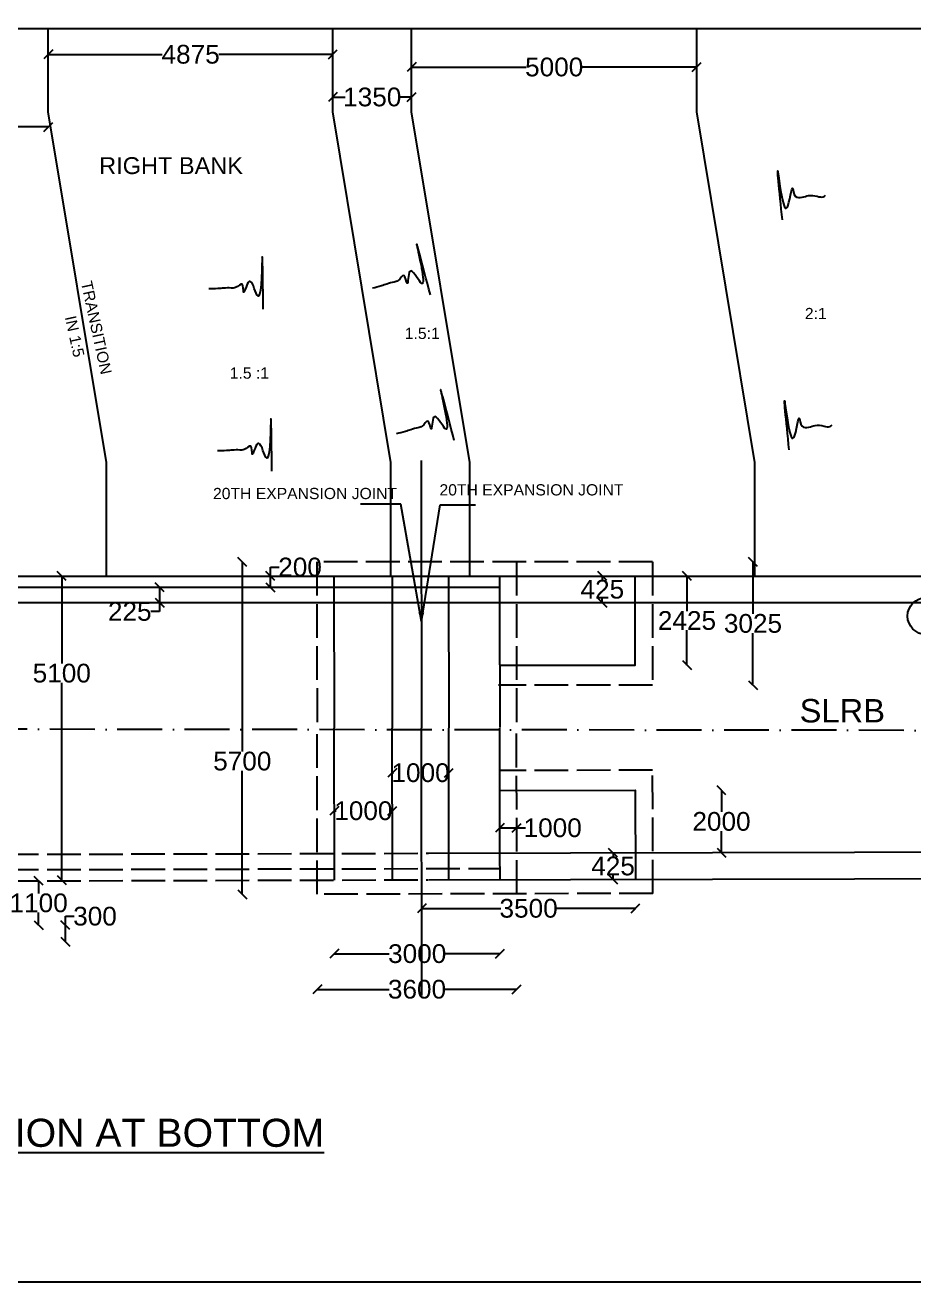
# Model space of a CAD drawing. Header units: millimetres. Extents: x 5124 to 3235262, y 2311 to 45960846.
# Drawn here: x 3210320 to 3219812, y 45929762 to 45943181 of the extents above; entities that cross this region are included whole.
import ezdxf

# ---------------------------------------------------------------- set-up
doc = ezdxf.new("R2010")
doc.units = ezdxf.units.MM
doc.header["$MEASUREMENT"] = 0
doc.linetypes.add('ACAD_ISO02W100', pattern=[15, 12, -3])
doc.linetypes.add('ACAD_ISO10W100', pattern=[18, 12, -3, 0, -3])
for name, color, linetype in [('DIMENSION', 7, 'Continuous'), ('DRAWING', 7, 'Continuous'), ('TEXT', 7, 'Continuous')]:
    doc.layers.add(name, color=color, linetype=linetype)
doc.styles.get("Standard").update_dxf_attribs({"font": 'arial.ttf', "height": 200})
doc.dimstyles.get("Standard").update_dxf_attribs({"dimtxt": 200, "dimasz": 110, "dimexe": 0.18, "dimexo": 0.0625, "dimgap": 0.09, "dimtad": 0, "dimtih": 1, "dimtoh": 1, "dimdec": 0, "dimzin": 0, "dimdsep": 46, "dimtxsty": 'Standard', "dimblk": 'OBLIQUE', "dimcen": 0.09, "dimse1": 1, "dimse2": 1, "dimadec": 0, "dimazin": 0, "dimtfac": 1, "dimtdec": 0, "dimtofl": 0, "dimtmove": 0, "dimatfit": 3, "dimfxl": 1, "dimtolj": 1, "dimtzin": 0, "dimarcsym": 0})

# ---------------------------------------------------------------- blocks, each defined once
blk = doc.blocks.new('_Oblique')
at = {"color": 0, "linetype": 'ByBlock', "lineweight": -2}
blk.add_line((-0.5, -0.5), (0.5, 0.5), dxfattribs=at)
blk = doc.blocks.new('*D88')
at = {"layer": 'Defpoints', "color": 0, "transparency": 16777216}
for p in [(3214447, 45942733), (3214447, 45942698), (3217492, 45942698)]:
    blk.add_point(p, dxfattribs=at)
at = {"layer": 'DRAWING', "color": 0, "lineweight": -2, "transparency": 16777216}
for p, q in [((3214447, 45942733), (3215671, 45942733)), ((3217492, 45942733), (3216268, 45942733))]:
    blk.add_line(p, q, dxfattribs=at)
at = {"layer": 'DRAWING', "color": 0, "lineweight": -2, "transparency": 16777216, "xscale": 95, "yscale": 95, "zscale": 95, "rotation": 180}
blk.add_blockref('_Oblique', (3214447, 45942733), dxfattribs=at)
at = {"layer": 'DRAWING', "color": 0, "lineweight": -2, "transparency": 16777216, "xscale": 95, "yscale": 95, "zscale": 95}
blk.add_blockref('_Oblique', (3217492, 45942733), dxfattribs=at)
at = {"layer": 'DRAWING', "color": 0, "transparency": 16777216, "insert": (3215970, 45942733), "char_height": 200, "attachment_point": 5}
blk.add_mtext('\\A1;5000', dxfattribs=at)
blk = doc.blocks.new('*D89')
at = {"layer": 'Defpoints', "color": 0, "transparency": 16777216}
for p in [(3213606, 45942413), (3213606, 45942413), (3214447, 45942413)]:
    blk.add_point(p, dxfattribs=at)
at = {"layer": 'DRAWING', "color": 0, "lineweight": -2, "transparency": 16777216}
for p, q in [((3213606, 45942413), (3213738, 45942413)), ((3214447, 45942413), (3214316, 45942413))]:
    blk.add_line(p, q, dxfattribs=at)
at = {"layer": 'DRAWING', "color": 0, "lineweight": -2, "transparency": 16777216, "xscale": 95, "yscale": 95, "zscale": 95, "rotation": 180}
blk.add_blockref('_Oblique', (3213606, 45942413), dxfattribs=at)
at = {"layer": 'DRAWING', "color": 0, "lineweight": -2, "transparency": 16777216, "xscale": 95, "yscale": 95, "zscale": 95}
blk.add_blockref('_Oblique', (3214447, 45942413), dxfattribs=at)
at = {"layer": 'DRAWING', "color": 0, "transparency": 16777216, "insert": (3214027, 45942413), "char_height": 200, "attachment_point": 5}
blk.add_mtext('\\A1;1350', dxfattribs=at)
blk = doc.blocks.new('*D90')
at = {"layer": 'Defpoints', "color": 0, "transparency": 16777216}
for p in [(3210567, 45942919), (3213606, 45942919), (3213606, 45942869)]:
    blk.add_point(p, dxfattribs=at)
at = {"layer": 'DRAWING', "color": 0, "lineweight": -2, "transparency": 16777216}
for p, q in [((3210567, 45942869), (3211783, 45942869)), ((3213606, 45942869), (3212390, 45942869))]:
    blk.add_line(p, q, dxfattribs=at)
at = {"layer": 'DRAWING', "color": 0, "lineweight": -2, "transparency": 16777216, "xscale": 95, "yscale": 95, "zscale": 95, "rotation": 180}
blk.add_blockref('_Oblique', (3210567, 45942869), dxfattribs=at)
at = {"layer": 'DRAWING', "color": 0, "lineweight": -2, "transparency": 16777216, "xscale": 95, "yscale": 95, "zscale": 95}
blk.add_blockref('_Oblique', (3213606, 45942869), dxfattribs=at)
at = {"layer": 'DRAWING', "color": 0, "transparency": 16777216, "insert": (3212087, 45942869), "char_height": 200, "attachment_point": 5}
blk.add_mtext('\\A1;4875', dxfattribs=at)
blk = doc.blocks.new('*D91')
at = {"layer": 'Defpoints', "color": 0, "transparency": 16777216}
for p in [(3217020, 45937450), (3218093, 45937450), (3217020, 45936134)]:
    blk.add_point(p, dxfattribs=at)
at = {"layer": 'DRAWING', "color": 0, "lineweight": -2, "transparency": 16777216}
for p, q in [((3218093, 45937450), (3218093, 45936894)), ((3218093, 45936134), (3218093, 45936690))]:
    blk.add_line(p, q, dxfattribs=at)
at = {"layer": 'DRAWING', "color": 0, "lineweight": -2, "transparency": 16777216, "xscale": 95, "yscale": 95, "zscale": 95}
for p, rotation in [((3218093, 45937450), 90), ((3218093, 45936134), 270)]:
    blk.add_blockref('_Oblique', p, dxfattribs=dict(at, rotation=rotation))
at = {"layer": 'DRAWING', "color": 0, "transparency": 16777216, "insert": (3218093, 45936792), "char_height": 200, "attachment_point": 5}
blk.add_mtext('\\A1;3025', dxfattribs=at)
blk = doc.blocks.new('*D92')
at = {"layer": 'Defpoints', "color": 0, "transparency": 16777216}
for p in [(3217293, 45937299), (3216835, 45936348), (3217388, 45936348)]:
    blk.add_point(p, dxfattribs=at)
at = {"layer": 'DRAWING', "color": 0, "lineweight": -2, "transparency": 16777216}
for p, q in [((3217388, 45937299), (3217388, 45936925)), ((3217388, 45936348), (3217388, 45936721))]:
    blk.add_line(p, q, dxfattribs=at)
at = {"layer": 'DRAWING', "color": 0, "lineweight": -2, "transparency": 16777216, "xscale": 95, "yscale": 95, "zscale": 95}
for p, rotation in [((3217388, 45937299), 90), ((3217388, 45936348), 270)]:
    blk.add_blockref('_Oblique', p, dxfattribs=dict(at, rotation=rotation))
at = {"layer": 'DRAWING', "color": 0, "transparency": 16777216, "insert": (3217388, 45936823), "char_height": 200, "attachment_point": 5}
blk.add_mtext('\\A1;2425', dxfattribs=at)
blk = doc.blocks.new('*D93')
at = {"layer": 'Defpoints', "color": 0, "transparency": 16777216}
for p in [(3216484, 45937299), (3216590, 45937299), (3216590, 45937015)]:
    blk.add_point(p, dxfattribs=at)
at = {"layer": 'DRAWING', "color": 0, "lineweight": -2, "transparency": 16777216}
for p, q in [((3216484, 45937299), (3216484, 45937259)), ((3216484, 45937015), (3216484, 45937055))]:
    blk.add_line(p, q, dxfattribs=at)
at = {"layer": 'DRAWING', "color": 0, "lineweight": -2, "transparency": 16777216, "xscale": 95, "yscale": 95, "zscale": 95}
for p, rotation in [((3216484, 45937299), 90), ((3216484, 45937015), 270)]:
    blk.add_blockref('_Oblique', p, dxfattribs=dict(at, rotation=rotation))
at = {"layer": 'DRAWING', "color": 0, "transparency": 16777216, "insert": (3216484, 45937157), "char_height": 200, "attachment_point": 5}
blk.add_mtext('\\A1;425', dxfattribs=at)
blk = doc.blocks.new('*D94')
at = {"layer": 'Defpoints', "color": 0, "transparency": 16777216}
for p in [(3216836, 45935012), (3217757, 45935012), (3216838, 45934345)]:
    blk.add_point(p, dxfattribs=at)
at = {"layer": 'DRAWING', "color": 0, "lineweight": -2, "transparency": 16777216}
for p, q in [((3217757, 45935012), (3217757, 45934780)), ((3217757, 45934345), (3217757, 45934576))]:
    blk.add_line(p, q, dxfattribs=at)
at = {"layer": 'DRAWING', "color": 0, "lineweight": -2, "transparency": 16777216, "xscale": 95, "yscale": 95, "zscale": 95}
for p, rotation in [((3217757, 45935012), 90), ((3217757, 45934345), 270)]:
    blk.add_blockref('_Oblique', p, dxfattribs=dict(at, rotation=rotation))
at = {"layer": 'DRAWING', "color": 0, "transparency": 16777216, "insert": (3217757, 45934678), "char_height": 200, "attachment_point": 5}
blk.add_mtext('\\A1;2000', dxfattribs=at)
blk = doc.blocks.new('*D95')
at = {"layer": 'Defpoints', "color": 0, "transparency": 16777216}
for p in [(3215390, 45934610), (3215570, 45934610), (3215570, 45934610)]:
    blk.add_point(p, dxfattribs=at)
at = {"layer": 'DRAWING', "color": 0, "lineweight": -2, "transparency": 16777216}
for p, q in [((3215390, 45934610), (3215570, 45934610)), ((3215570, 45934610), (3215665, 45934610))]:
    blk.add_line(p, q, dxfattribs=at)
at = {"layer": 'DRAWING', "color": 0, "lineweight": -2, "transparency": 16777216, "xscale": 95, "yscale": 95, "zscale": 95, "rotation": 180}
blk.add_blockref('_Oblique', (3215390, 45934610), dxfattribs=at)
at = {"layer": 'DRAWING', "color": 0, "lineweight": -2, "transparency": 16777216, "xscale": 95, "yscale": 95, "zscale": 95}
blk.add_blockref('_Oblique', (3215570, 45934610), dxfattribs=at)
at = {"layer": 'DRAWING', "color": 0, "transparency": 16777216, "insert": (3215954, 45934610), "char_height": 200, "attachment_point": 5}
blk.add_mtext('\\A1;1000', dxfattribs=at)
blk = doc.blocks.new('*D96')
at = {"layer": 'Defpoints', "color": 0, "transparency": 16777216}
for p in [(3214242, 45935197), (3214845, 45935198), (3214845, 45935198)]:
    blk.add_point(p, dxfattribs=at)
at = {"layer": 'DRAWING', "color": 0, "lineweight": -2, "transparency": 16777216}
for p, q in [((3214242, 45935198), (3214254, 45935198)), ((3214845, 45935198), (3214832, 45935198))]:
    blk.add_line(p, q, dxfattribs=at)
at = {"layer": 'DRAWING', "color": 0, "lineweight": -2, "transparency": 16777216, "xscale": 95, "yscale": 95, "zscale": 95, "rotation": 180}
blk.add_blockref('_Oblique', (3214242, 45935198), dxfattribs=at)
at = {"layer": 'DRAWING', "color": 0, "lineweight": -2, "transparency": 16777216, "xscale": 95, "yscale": 95, "zscale": 95}
blk.add_blockref('_Oblique', (3214845, 45935198), dxfattribs=at)
at = {"layer": 'DRAWING', "color": 0, "transparency": 16777216, "insert": (3214543, 45935198), "char_height": 200, "attachment_point": 5}
blk.add_mtext('\\A1;1000', dxfattribs=at)
blk = doc.blocks.new('*D97')
at = {"layer": 'Defpoints', "color": 0, "transparency": 16777216}
for p in [(3213621, 45934792), (3213621, 45934792), (3214242, 45934792)]:
    blk.add_point(p, dxfattribs=at)
at = {"layer": 'DRAWING', "color": 0, "lineweight": -2, "transparency": 16777216}
for p, q in [((3213621, 45934792), (3213643, 45934792)), ((3214242, 45934792), (3214221, 45934792))]:
    blk.add_line(p, q, dxfattribs=at)
at = {"layer": 'DRAWING', "color": 0, "lineweight": -2, "transparency": 16777216, "xscale": 95, "yscale": 95, "zscale": 95, "rotation": 180}
blk.add_blockref('_Oblique', (3213621, 45934792), dxfattribs=at)
at = {"layer": 'DRAWING', "color": 0, "lineweight": -2, "transparency": 16777216, "xscale": 95, "yscale": 95, "zscale": 95}
blk.add_blockref('_Oblique', (3214242, 45934792), dxfattribs=at)
at = {"layer": 'DRAWING', "color": 0, "transparency": 16777216, "insert": (3213932, 45934792), "char_height": 200, "attachment_point": 5}
blk.add_mtext('\\A1;1000', dxfattribs=at)
blk = doc.blocks.new('*D98')
at = {"layer": 'Defpoints', "color": 0, "transparency": 16777216}
for p in [(3214556, 45934055), (3216839, 45934061), (3214556, 45933750)]:
    blk.add_point(p, dxfattribs=at)
at = {"layer": 'DRAWING', "color": 0, "lineweight": -2, "transparency": 16777216}
for p, q in [((3214556, 45933750), (3215399, 45933750)), ((3216839, 45933750), (3215995, 45933750))]:
    blk.add_line(p, q, dxfattribs=at)
at = {"layer": 'DRAWING', "color": 0, "lineweight": -2, "transparency": 16777216, "xscale": 95, "yscale": 95, "zscale": 95, "rotation": 180}
blk.add_blockref('_Oblique', (3214556, 45933750), dxfattribs=at)
at = {"layer": 'DRAWING', "color": 0, "lineweight": -2, "transparency": 16777216, "xscale": 95, "yscale": 95, "zscale": 95}
blk.add_blockref('_Oblique', (3216839, 45933750), dxfattribs=at)
at = {"layer": 'DRAWING', "color": 0, "transparency": 16777216, "insert": (3215697, 45933750), "char_height": 200, "attachment_point": 5}
blk.add_mtext('\\A1;3500', dxfattribs=at)
blk = doc.blocks.new('*D99')
at = {"layer": 'Defpoints', "color": 0, "transparency": 16777216}
for p in [(3213622, 45934053), (3215391, 45934057), (3213622, 45933266)]:
    blk.add_point(p, dxfattribs=at)
at = {"layer": 'DRAWING', "color": 0, "lineweight": -2, "transparency": 16777216}
for p, q in [((3213622, 45933266), (3214208, 45933266)), ((3215391, 45933266), (3214805, 45933266))]:
    blk.add_line(p, q, dxfattribs=at)
at = {"layer": 'DRAWING', "color": 0, "lineweight": -2, "transparency": 16777216, "xscale": 95, "yscale": 95, "zscale": 95, "rotation": 180}
blk.add_blockref('_Oblique', (3213622, 45933266), dxfattribs=at)
at = {"layer": 'DRAWING', "color": 0, "lineweight": -2, "transparency": 16777216, "xscale": 95, "yscale": 95, "zscale": 95}
blk.add_blockref('_Oblique', (3215391, 45933266), dxfattribs=at)
at = {"layer": 'DRAWING', "color": 0, "transparency": 16777216, "insert": (3214507, 45933266), "char_height": 200, "attachment_point": 5}
blk.add_mtext('\\A1;3000', dxfattribs=at)
blk = doc.blocks.new('*D100')
at = {"layer": 'Defpoints', "color": 0, "transparency": 16777216}
for p in [(3213440, 45933901), (3215570, 45933906), (3213440, 45932886)]:
    blk.add_point(p, dxfattribs=at)
at = {"layer": 'DRAWING', "color": 0, "lineweight": -2, "transparency": 16777216}
for p, q in [((3213440, 45932886), (3214207, 45932886)), ((3215570, 45932886), (3214803, 45932886))]:
    blk.add_line(p, q, dxfattribs=at)
at = {"layer": 'DRAWING', "color": 0, "lineweight": -2, "transparency": 16777216, "xscale": 95, "yscale": 95, "zscale": 95, "rotation": 180}
blk.add_blockref('_Oblique', (3213440, 45932886), dxfattribs=at)
at = {"layer": 'DRAWING', "color": 0, "lineweight": -2, "transparency": 16777216, "xscale": 95, "yscale": 95, "zscale": 95}
blk.add_blockref('_Oblique', (3215570, 45932886), dxfattribs=at)
at = {"layer": 'DRAWING', "color": 0, "transparency": 16777216, "insert": (3214505, 45932886), "char_height": 200, "attachment_point": 5}
blk.add_mtext('\\A1;3600', dxfattribs=at)
blk = doc.blocks.new('*D101')
at = {"layer": 'Defpoints', "color": 0, "transparency": 16777216}
for p in [(3216599, 45934344), (3216667, 45934344), (3216668, 45934060)]:
    blk.add_point(p, dxfattribs=at)
at = {"layer": 'DRAWING', "color": 0, "lineweight": -2, "transparency": 16777216}
for p, q in [((3216599, 45934344), (3216599, 45934304)), ((3216599, 45934060), (3216599, 45934100))]:
    blk.add_line(p, q, dxfattribs=at)
at = {"layer": 'DRAWING', "color": 0, "lineweight": -2, "transparency": 16777216, "xscale": 95, "yscale": 95, "zscale": 95}
for p, rotation in [((3216599, 45934344), 90), ((3216599, 45934060), 270)]:
    blk.add_blockref('_Oblique', p, dxfattribs=dict(at, rotation=rotation))
at = {"layer": 'DRAWING', "color": 0, "transparency": 16777216, "insert": (3216599, 45934202), "char_height": 200, "attachment_point": 5}
blk.add_mtext('\\A1;425', dxfattribs=at)
blk = doc.blocks.new('*D102')
at = {"layer": 'Defpoints', "color": 0, "transparency": 16777216}
for p in [(3213850, 45937299), (3210711, 45934053), (3213787, 45934053)]:
    blk.add_point(p, dxfattribs=at)
at = {"layer": 'DRAWING', "color": 0, "lineweight": -2, "transparency": 16777216}
for p, q in [((3210711, 45937299), (3210711, 45936364)), ((3210711, 45934053), (3210711, 45936159))]:
    blk.add_line(p, q, dxfattribs=at)
at = {"layer": 'DRAWING', "color": 0, "lineweight": -2, "transparency": 16777216, "xscale": 95, "yscale": 95, "zscale": 95}
for p, rotation in [((3210711, 45937299), 90), ((3210711, 45934053), 270)]:
    blk.add_blockref('_Oblique', p, dxfattribs=dict(at, rotation=rotation))
at = {"layer": 'DRAWING', "color": 0, "transparency": 16777216, "insert": (3210711, 45936261), "char_height": 200, "attachment_point": 5}
blk.add_mtext('\\A1;5100', dxfattribs=at)
blk = doc.blocks.new('*D103')
at = {"layer": 'Defpoints', "color": 0, "transparency": 16777216}
for p in [(3212877, 45937299), (3212939, 45937299), (3212877, 45937178)]:
    blk.add_point(p, dxfattribs=at)
at = {"layer": 'DRAWING', "color": 0, "lineweight": -2, "transparency": 16777216}
for p, q in [((3212939, 45937299), (3212939, 45937394)), ((3212939, 45937394), (3213034, 45937394)), ((3212939, 45937178), (3212939, 45937299))]:
    blk.add_line(p, q, dxfattribs=at)
at = {"layer": 'DRAWING', "color": 0, "lineweight": -2, "transparency": 16777216, "xscale": 95, "yscale": 95, "zscale": 95}
for p, rotation in [((3212939, 45937299), 90), ((3212939, 45937178), 270)]:
    blk.add_blockref('_Oblique', p, dxfattribs=dict(at, rotation=rotation))
at = {"layer": 'DRAWING', "color": 0, "transparency": 16777216, "insert": (3213256, 45937394), "char_height": 200, "attachment_point": 5}
blk.add_mtext('\\A1;200', dxfattribs=at)
blk = doc.blocks.new('*D104')
at = {"layer": 'Defpoints', "color": 0, "transparency": 16777216}
for p in [(3213435, 45937450), (3212639, 45933901), (3213440, 45933901)]:
    blk.add_point(p, dxfattribs=at)
at = {"layer": 'DRAWING', "color": 0, "lineweight": -2, "transparency": 16777216}
for p, q in [((3212639, 45937450), (3212639, 45935425)), ((3212639, 45933901), (3212639, 45935220))]:
    blk.add_line(p, q, dxfattribs=at)
at = {"layer": 'DRAWING', "color": 0, "lineweight": -2, "transparency": 16777216, "xscale": 95, "yscale": 95, "zscale": 95}
for p, rotation in [((3212639, 45937450), 90), ((3212639, 45933901), 270)]:
    blk.add_blockref('_Oblique', p, dxfattribs=dict(at, rotation=rotation))
at = {"layer": 'DRAWING', "color": 0, "transparency": 16777216, "insert": (3212639, 45935322), "char_height": 200, "attachment_point": 5}
blk.add_mtext('\\A1;5700', dxfattribs=at)
blk = doc.blocks.new('*D105')
at = {"layer": 'Defpoints', "color": 0, "transparency": 16777216}
for p in [(3211818, 45937178), (3211756, 45937015), (3211818, 45937015)]:
    blk.add_point(p, dxfattribs=at)
at = {"layer": 'DRAWING', "color": 0, "lineweight": -2, "transparency": 16777216}
for p, q in [((3211756, 45937178), (3211756, 45937015)), ((3211756, 45936920), (3211661, 45936920)), ((3211756, 45937015), (3211756, 45936920))]:
    blk.add_line(p, q, dxfattribs=at)
at = {"layer": 'DRAWING', "color": 0, "lineweight": -2, "transparency": 16777216, "xscale": 95, "yscale": 95, "zscale": 95}
for p, rotation in [((3211756, 45937178), 90), ((3211756, 45937015), 270)]:
    blk.add_blockref('_Oblique', p, dxfattribs=dict(at, rotation=rotation))
at = {"layer": 'DRAWING', "color": 0, "transparency": 16777216, "insert": (3211437, 45936920), "char_height": 200, "attachment_point": 5}
blk.add_mtext('\\A1;225', dxfattribs=at)
blk = doc.blocks.new('*D60')
at = {"layer": 'Defpoints', "color": 0, "transparency": 16777216}
for p in [(3210750, 45933571), (3210750, 45933571), (3210750, 45933396)]:
    blk.add_point(p, dxfattribs=at)
at = {"layer": 'DRAWING', "color": 0, "lineweight": -2, "transparency": 16777216}
for p, q in [((3210750, 45933571), (3210750, 45933666)), ((3210750, 45933666), (3210845, 45933666)), ((3210750, 45933396), (3210750, 45933571))]:
    blk.add_line(p, q, dxfattribs=at)
at = {"layer": 'DRAWING', "color": 0, "lineweight": -2, "transparency": 16777216, "xscale": 95, "yscale": 95, "zscale": 95}
for p, rotation in [((3210750, 45933571), 90), ((3210750, 45933396), 270)]:
    blk.add_blockref('_Oblique', p, dxfattribs=dict(at, rotation=rotation))
at = {"layer": 'DRAWING', "color": 0, "transparency": 16777216, "insert": (3211066, 45933666), "char_height": 200, "attachment_point": 5}
blk.add_mtext('\\A1;300', dxfattribs=at)
blk = doc.blocks.new('*D61')
at = {"layer": 'Defpoints', "color": 0, "transparency": 16777216}
for p in [(3210464, 45934045), (3210750, 45934045), (3210750, 45933571)]:
    blk.add_point(p, dxfattribs=at)
at = {"layer": 'DRAWING', "color": 0, "lineweight": -2, "transparency": 16777216}
for p, q in [((3210464, 45934045), (3210464, 45933910)), ((3210464, 45933571), (3210464, 45933706))]:
    blk.add_line(p, q, dxfattribs=at)
at = {"layer": 'DRAWING', "color": 0, "lineweight": -2, "transparency": 16777216, "xscale": 95, "yscale": 95, "zscale": 95}
for p, rotation in [((3210464, 45934045), 90), ((3210464, 45933571), 270)]:
    blk.add_blockref('_Oblique', p, dxfattribs=dict(at, rotation=rotation))
at = {"layer": 'DRAWING', "color": 0, "transparency": 16777216, "insert": (3210464, 45933808), "char_height": 200, "attachment_point": 5}
blk.add_mtext('\\A1;1100', dxfattribs=at)
blk = doc.blocks.new('*D62')
at = {"layer": 'Defpoints', "color": 0, "transparency": 16777216}
for p in [(3203333, 45942919), (3210567, 45942919), (3210567, 45942094)]:
    blk.add_point(p, dxfattribs=at)
at = {"layer": 'DRAWING', "color": 0, "lineweight": -2, "transparency": 16777216}
for p, q in [((3203333, 45942094), (3206376, 45942094)), ((3210567, 45942094), (3207110, 45942094))]:
    blk.add_line(p, q, dxfattribs=at)
at = {"layer": 'DRAWING', "color": 0, "lineweight": -2, "transparency": 16777216, "xscale": 95, "yscale": 95, "zscale": 95, "rotation": 180}
blk.add_blockref('_Oblique', (3203333, 45942094), dxfattribs=at)
at = {"layer": 'DRAWING', "color": 0, "lineweight": -2, "transparency": 16777216, "xscale": 95, "yscale": 95, "zscale": 95}
blk.add_blockref('_Oblique', (3210567, 45942094), dxfattribs=at)
at = {"layer": 'DRAWING', "color": 0, "transparency": 16777216, "insert": (3206743, 45942094), "char_height": 200, "attachment_point": 5}
blk.add_mtext('\\A1;11600', dxfattribs=at)

msp = doc.modelspace()

# ---------------------------------------------------------------- linework, layer by layer
at = {"layer": 'DIMENSION'}
for points in [[(3214647.4, 45940301), (3214508.3, 45940806.9), (3214544, 45940433.4), (3214429, 45940551), (3214399.9, 45940425.5), (3214364.6, 45940507.9), (3214303.4, 45940453), (3214259.8, 45940437.8), (3214183, 45940416.7), (3214124.7, 45940397.5), (3214030.1, 45940371.5)], [(3212862.8, 45940147.8), (3212850.3, 45940672.3), (3212794.5, 45940301.3), (3212711.4, 45940443.3), (3212652.8, 45940328.6), (3212638.4, 45940417.1), (3212565.8, 45940378.6), (3212519.9, 45940374.4), (3212440.2, 45940372.5), (3212379, 45940368), (3212280.9, 45940365.7)], [(3214903, 45938746.1), (3214763.9, 45939251.9), (3214799.6, 45938878.5), (3214684.6, 45938996.1), (3214655.5, 45938870.6), (3214620.2, 45938953), (3214559, 45938898), (3214515.5, 45938882.9), (3214438.6, 45938861.8), (3214380.3, 45938842.6), (3214285.7, 45938816.6)], [(3212955.2, 45938418.1), (3212942.7, 45938942.6), (3212886.9, 45938571.6), (3212803.8, 45938713.6), (3212745.2, 45938598.9), (3212730.8, 45938687.3), (3212658.2, 45938648.9), (3212612.3, 45938644.7), (3212532.6, 45938642.8), (3212471.4, 45938638.3), (3212373.3, 45938636)]]:
    msp.add_spline(points, degree=3, dxfattribs=at)
at = {"layer": 'DRAWING'}
msp.add_line((3221410.4, 45943141.5), (3207204.1, 45943141.5), dxfattribs=at)
msp.add_lwpolyline([(3235262.2, 45960846.4), (3188924.6, 45960846.4), (3188924.6, 45929762.5), (3235262.2, 45929762.5)], close=True, dxfattribs=at)
for points in [[(3211187.4, 45937298.8), (3211187.4, 45938511.8), (3210567.1, 45942255.3), (3210567.1, 45943141.5)], [(3214226.4, 45937298.8), (3214226.4, 45938511.8), (3213606.1, 45942255.3), (3213606.1, 45943141.5)], [(3215067.6, 45937298.8), (3215067.6, 45938511.8), (3214447.3, 45942255.3), (3214447.3, 45943141.5)], [(3218112.7, 45937298.8), (3218112.7, 45938511.8), (3217492.4, 45942255.3), (3217492.4, 45943141.5)], [(3214550.6, 45938533.9), (3214552.8, 45935678.6)], [(3206949.8, 45937298.8), (3222206.7, 45937298.8)], [(3213617.9, 45937298.8), (3213620.1, 45935677.8)], [(3214238.8, 45937298.8), (3214241, 45935678.6)], [(3214842.5, 45937298.8), (3214844.7, 45935679.5)], [(3215387.3, 45937298.8), (3215387.3, 45937014.8)], [(3215388.2, 45936347.5), (3216834.5, 45936347.5), (3216834.5, 45937298.8)], [(3206949.8, 45937178.4), (3215387.3, 45937178.4)], [(3206949.8, 45937014.8), (3222206.7, 45937014.8)], [(3215387.3, 45937014.8), (3215389.1, 45935680.2)], [(3213622, 45934052.5), (3213620.1, 45935673.5)], [(3214242.9, 45934054.1), (3214241.1, 45935674.3)], [(3214557.8, 45932819.8), (3214552.8, 45935675)], [(3214846.6, 45934055.6), (3214844.7, 45935675)], [(3215390.7, 45934341), (3215389.1, 45935675.6)], [(3215389.9, 45935008.3), (3216836.2, 45935011.9), (3216838.6, 45934060.7)], [(3214628.4, 45934339), (3222210.1, 45934358.2)], [(3215391.4, 45934057), (3215390.7, 45934341)], [(3214628.1, 45934055.1), (3222210.8, 45934074.2)]]:
    msp.add_lwpolyline(points, dxfattribs=at)
at = {"layer": 'DRAWING', "linetype": 'ACAD_ISO02W100', "ltscale": 30}
for points in [[(3217019.9, 45937450), (3213435.1, 45937450), (3213437.5, 45935677.5)], [(3215566, 45937450), (3215568.4, 45935680.4)], [(3217019.9, 45937450), (3217019.9, 45936134.3)], [(3217019.9, 45936134.3), (3215376.3, 45936134.3)], [(3217024.3, 45933909.9), (3213439.5, 45933900.8), (3213437.5, 45935673.3)], [(3215570.5, 45933906.2), (3215568.4, 45935675.8)], [(3217021, 45935225.6), (3215377.5, 45935221.5)], [(3217024.3, 45933909.9), (3217021, 45935225.6)], [(3206953.2, 45934319.7), (3214623.7, 45934339)], [(3206953.6, 45934156.1), (3215391.1, 45934177.4)], [(3206953.9, 45934035.7), (3214620.7, 45934055.1)]]:
    msp.add_lwpolyline(points, dxfattribs=at)
at = {"layer": 'DRAWING', "linetype": 'ACAD_ISO10W100', "ltscale": 40}
msp.add_lwpolyline([(3220424.5, 45935650.2), (3190006.2, 45935688.6)], dxfattribs=at)
at = {"layer": 'DRAWING'}
msp.add_circle((3219941.2, 45936872.1), 196.9, dxfattribs=at)
for points in [[(3218407.5, 45941101.2), (3218362.5, 45941594.8), (3218460.3, 45941235.8), (3218518.5, 45941437.1), (3218545.3, 45941353.7), (3218617.7, 45941342.7), (3218685.4, 45941361.6), (3218779.9, 45941353.7), (3218844.4, 45941349), (3218866.4, 45941364.7)], [(3218479.5, 45938646.8), (3218434.6, 45939140.4), (3218532.3, 45938781.4), (3218590.5, 45938982.6), (3218617.3, 45938899.3), (3218689.7, 45938888.3), (3218757.4, 45938907.2), (3218851.9, 45938899.3), (3218916.4, 45938894.6), (3218938.5, 45938910.3)]]:
    msp.add_spline(points, degree=3, dxfattribs=at)

# ---------------------------------------------------------------- texts
at = {"layer": 'TEXT'}
for s, height, p in [('RIGHT BANK', 180, (3211110, 45941591.2)), ('2:1', 120, (3218647.3, 45940042)), ('1.5:1', 120, (3214374.8, 45939830.2)), ('1.5 :1', 120, (3212505, 45939406.2)), ('20TH EXPANSION JOINT ', 120, (3214744.9, 45938159.4)), ('20TH EXPANSION JOINT ', 120, (3212326.4, 45938120.3)), ('SLRB', 250, (3218591.3, 45935735.7)), ('%%UHALF SECTION AT TOP AND HALF SECTION AT BOTTOM', 300, (3202105.7, 45931204.4))]:
    msp.add_text(s, height=height, dxfattribs=at).set_placement(p)
for s, p in [('TRANSITION', (3210914.3, 45940433.9)), ('IN 1:5', (3210743.5, 45940063.4))]:
    msp.add_text(s, height=120, rotation=282.27949, dxfattribs=at).set_placement(p)

# ---------------------------------------------------------------- dimensions: what is measured, and where the dimension line sits
at = {"layer": 'DRAWING'}
for base, p1, p2, angle, text, picture, middle in [((3213606.1, 45942869.3), (3210567.1, 45942919.1), (3213606.1, 45942919.1), 180, '4875', '*D90', (3212086.6, 45942869.3)), ((3214447.3, 45942732.6), (3217492.4, 45942698.4), (3214447.3, 45942698.4), 180, '5000', '*D88', (3215969.9, 45942732.6)), ((3213606.1, 45942413), (3214447.3, 45942413), (3213606.1, 45942413), 180, '1350', '*D89', (3214026.7, 45942413)), ((3212939.1, 45937298.8), (3212877.3, 45937178.4), (3212877.3, 45937298.8), 90, '200', '*D103', (3213256.5, 45937393.8)), ((3218093.4, 45937450), (3217019.9, 45936134.3), (3217019.9, 45937450), 90, '3025', '*D91', (3218093.4, 45936792.2)), ((3216483.8, 45937298.8), (3216589.9, 45937014.8), (3216589.9, 45937298.8), 90, '425', '*D93', (3216483.8, 45937156.8)), ((3217387.7, 45936347.5), (3217293, 45937298.8), (3216834.5, 45936347.5), 90, '2425', '*D92', (3217387.7, 45936823.1)), ((3211755.9, 45937014.8), (3211817.8, 45937178.4), (3211817.8, 45937014.8), 90, '225', '*D105', (3211437.4, 45936919.8)), ((3214845.2, 45935197.6), (3214241.6, 45935196.9), (3214845.2, 45935197.6), 180, '1000', '*D96', (3214543.4, 45935197.6)), ((3217757.2, 45935011.9), (3216837.9, 45934344.6), (3216836.2, 45935011.9), 90, '2000', '*D94', (3217757.2, 45934678.3)), ((3213621.2, 45934791.5), (3214242.1, 45934792.2), (3213621.2, 45934791.5), 180, '1000', '*D97', (3213931.6, 45934791.5)), ((3215569.7, 45934609.9), (3215390.3, 45934609.7), (3215569.7, 45934609.9), 180, '1000', '*D95', (3215953.6, 45934609.9)), ((3216599, 45934344.2), (3216667.8, 45934060.2), (3216667.1, 45934344.2), 90, '425', '*D101', (3216599, 45934202.2)), ((3213622, 45933265.7), (3215391.4, 45934057), (3213622, 45934052.5), 180, '3000', '*D99', (3214506.7, 45933265.7)), ((3214555.7, 45933749.5), (3216838.6, 45934060.7), (3214555.7, 45934054.9), 180, '3500', '*D98', (3215697.1, 45933749.5)), ((3213439.5, 45932885.9), (3215570.5, 45933906.2), (3213439.5, 45933900.8), 180, '3600', '*D100', (3214505, 45932885.9)), ((3210750.1, 45933570.5), (3210750.1, 45933395.9), (3210750.1, 45933570.5), 90, '300', '*D60', (3211065.7, 45933665.5))]:
    dim = msp.add_linear_dim(base=base, p1=p1, p2=p2, angle=angle, text=text, dimstyle='Standard', override={"dimasz": 95, "dimarcsym": 1}, dxfattribs=at)
    dim.commit()
    dim.dimension.update_dxf_attribs({"geometry": picture, "text_midpoint": middle})
dim = msp.add_linear_dim(base=(3210567.1, 45942094.5), p1=(3203332.5, 45942919.1), p2=(3210567.1, 45942919.1), text='11600', dimstyle='Standard', override={"dimasz": 95, "dimarcsym": 1}, dxfattribs=at)
dim.commit()
dim.dimension.update_dxf_attribs({"geometry": '*D62', "text_midpoint": (3206742.9, 45942094.5), "dimtype": 160})
for base, p1, p2, text, picture, middle in [((3212639.2, 45933900.8), (3213435.1, 45937450), (3213439.5, 45933900.8), '5700', '*D104', (3212639.2, 45935322.3)), ((3210710.5, 45934053), (3213849.7, 45937298.8), (3213787, 45934053), '5100', '*D102', (3210710.5, 45936261.3)), ((3210464, 45934045.3), (3210750.1, 45933570.5), (3210750.1, 45934045.3), '1100', '*D61', (3210464, 45933807.9))]:
    dim = msp.add_linear_dim(base=base, p1=p1, p2=p2, angle=90, text=text, dimstyle='Standard', override={"dimasz": 95, "dimarcsym": 1}, dxfattribs=at)
    dim.commit()
    dim.dimension.update_dxf_attribs({"geometry": picture, "text_midpoint": middle, "dimtype": 160})

# ---------------------------------------------------------------- leaders
for points in [[(3214551.9, 45936815.2), (3214333.7, 45938068.1), (3213902.2, 45938068.1)], [(3214551.9, 45936815.2), (3214753.7, 45938058), (3215127.9, 45938058)]]:
    msp.add_leader(points, dimstyle='Standard', override={"dimasz": 95, "dimgap": 0.09, "dimtad": 0, "dimarcsym": 1}, dxfattribs=at)

doc.saveas('drawing.dxf')
